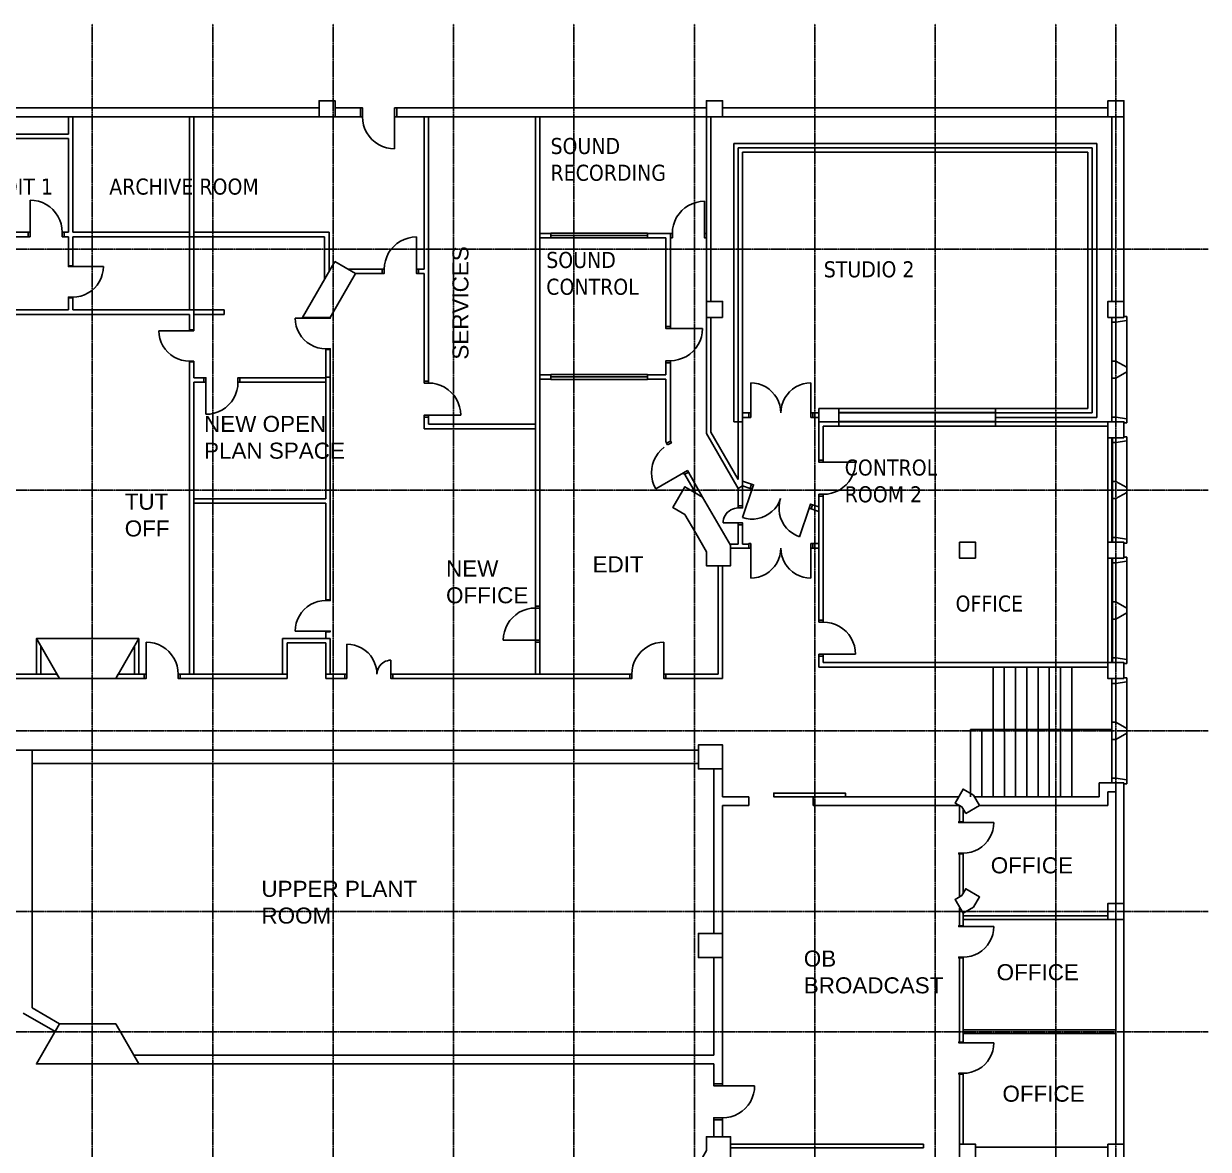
# Model space of a CAD drawing. Header units: millimetres. Extents: x -63457 to 85267, y -25390 to 67826.
# Drawn here: x 55759 to 85267, y 30848 to 58896 of the extents above; entities that cross this region are included whole.
import ezdxf

# ---------------------------------------------------------------- set-up
doc = ezdxf.new("R2010")
doc.units = ezdxf.units.MM
doc.linetypes.add('PCENTRE', pattern=[50.8, 31.75, -6.35, 6.35, -6.35])
for name, color, linetype in [('Boundaries_and_building_grids', 140, 'Continuous'), ('BRICK_WALLS_P4', 1, 'Continuous'), ('COLUMNS_P5', 5, 'Continuous'), ('DR', 8, 'Continuous'), ('LIFTS AND STAIRS', 8, 'Continuous'), ('TEXT', 2, 'Continuous'), ('WA', 6, 'Continuous'), ('WA_EXT', 7, 'Continuous'), ('WN', 4, 'Continuous')]:
    doc.layers.add(name, color=color, linetype=linetype)
doc.styles.add('arial', font='arial.ttf')
doc.styles.add('Arial1', font='arial.ttf')
doc.styles.add('C', font='tahoma.ttf')

msp = doc.modelspace()

# ---------------------------------------------------------------- linework, layer by layer
at = {"layer": 'Boundaries_and_building_grids', "color": 140, "linetype": 'PCENTRE', "lineweight": -3}
for p, q in [((57467, 16476), (57467, 58896)), ((60467, 16476), (60467, 58896)), ((63467, 16476), (63467, 58896)), ((66467, 16476), (66467, 58896)), ((69467, 16476), (69467, 58896)), ((72467, 16476), (72467, 58896)), ((75467, 16476), (75467, 58896)), ((78467, 16476), (78467, 58896)), ((81467, 16476), (81467, 58896)), ((82967, 16476), (82967, 58896)), ((-52891, 53276), (85267, 53276)), ((-52891, 47276), (85267, 47276)), ((-52891, 41276), (85267, 41276)), ((-52891, 36776), (85267, 36776)), ((-52891, 33776), (85267, 33776))]:
    msp.add_line(p, q, dxfattribs=at)
at = {"layer": 'BRICK_WALLS_P4', "linetype": 'Continuous'}
for p, q in [((72767, 51976), (72767, 56796)), ((68505, 42686), (68505, 56576)), ((68615, 42686), (68615, 56576)), ((72767, 56576), (72877, 56576)), ((72877, 51976), (72877, 56576)), ((73448, 55910), (73448, 48976)), ((82487, 55910), (73448, 55910)), ((73558, 55800), (82377, 55800)), ((73558, 55800), (73558, 48976)), ((82377, 55800), (82377, 49196)), ((82487, 55910), (82487, 49086)), ((72767, 51976), (72877, 51976)), ((72767, 51576), (72877, 51576)), ((72767, 51576), (72767, 48685)), ((72877, 51576), (72877, 48714)), ((82377, 49196), (79967, 49196)), ((82487, 49086), (79967, 49086)), ((73558, 47536), (72877, 48714)), ((73668, 48976), (73448, 48976)), ((73558, 48976), (73558, 47536)), ((73668, 48976), (73668, 47379)), ((75567, 48976), (75567, 48019)), ((76068, 48976), (75567, 48976)), ((75677, 48866), (75677, 48019)), ((76068, 48866), (75677, 48866)), ((76068, 48976), (76068, 48866)), ((82767, 48976), (79967, 48976)), ((82767, 48866), (79967, 48866)), ((82767, 48866), (82767, 48976)), ((73558, 47316), (72767, 48685)), ((75677, 48019), (75567, 48019)), ((73558, 47316), (73668, 47379)), ((75677, 47119), (75567, 47119)), ((75567, 47119), (75567, 44035)), ((75677, 44035), (75677, 47119)), ((73057, 45388), (73167, 45388)), ((73057, 42686), (73057, 45388)), ((73167, 42576), (73167, 45388)), ((68505, 44386), (68615, 44386)), ((75567, 44035), (75677, 44035)), ((62210, 43576), (63394, 43576)), ((62210, 43576), (62210, 42686)), ((62320, 43466), (62320, 42686)), ((62320, 43466), (63284, 43466)), ((63284, 43466), (63284, 42686)), ((68505, 43486), (68615, 43486)), ((75567, 43135), (75677, 43135)), ((75677, 43135), (75567, 43135)), ((75567, 43135), (75567, 42866)), ((75677, 43135), (75677, 42976)), ((82767, 42866), (75567, 42866)), ((82767, 42976), (75677, 42976)), ((82767, 42866), (82767, 42976)), ((48667, 42686), (56589, 42686)), ((48667, 42576), (56653, 42576)), ((56653, 42576), (56589, 42686)), ((58052, 42576), (58115, 42686)), ((58052, 42576), (58760, 42576)), ((58115, 42686), (58760, 42686)), ((58760, 42576), (58760, 42686)), ((59660, 42576), (59660, 42686)), ((59660, 42686), (62320, 42686)), ((59660, 42576), (62320, 42576)), ((62320, 42686), (62320, 42576)), ((63284, 42686), (63284, 42576)), ((63284, 42686), (63758, 42686)), ((63284, 42576), (63758, 42576)), ((63758, 42576), (63758, 42686)), ((64958, 42686), (70857, 42686)), ((64958, 42576), (64958, 42686)), ((64958, 42576), (70857, 42576)), ((70857, 42686), (70857, 42576)), ((71757, 42686), (73057, 42686)), ((71757, 42686), (71757, 42576)), ((71757, 42576), (73167, 42576)), ((55967, 40791), (55084, 40791)), ((72567, 40791), (55967, 40791)), ((55967, 34372), (55967, 40791)), ((72567, 40461), (55967, 40461)), ((72947, 40326), (73167, 40326)), ((72947, 40326), (72947, 36226)), ((73167, 40326), (73167, 39633)), ((82967, 39976), (82547, 39976)), ((82547, 39633), (82547, 39976)), ((82967, 39756), (82967, 39976)), ((73826, 39633), (73167, 39633)), ((73826, 39413), (73826, 39633)), ((79049, 39633), (75426, 39633)), ((75426, 39413), (75426, 39633)), ((79049, 39633), (78958, 39477)), ((79418, 39672), (79569, 39413)), ((79441, 39633), (82547, 39633)), ((82967, 39756), (82767, 39756)), ((82767, 39413), (82767, 39756)), ((73167, 39413), (73167, 36226)), ((73826, 39413), (73167, 39413)), ((79068, 39413), (75426, 39413)), ((79126, 39379), (78958, 39477)), ((79569, 39413), (82767, 39413)), ((72947, 36226), (73167, 36226)), ((72947, 35626), (73167, 35626)), ((72947, 35626), (72947, 33196)), ((73167, 35626), (73167, 32484)), ((55747, 34245), (56543, 33785)), ((55967, 34372), (56653, 33976)), ((56543, 33785), (56653, 33976)), ((58629, 32976), (58502, 33196)), ((58502, 33196), (72947, 33196)), ((58629, 32976), (72947, 32976)), ((72947, 32976), (72947, 32484)), ((73167, 32484), (72947, 32484)), ((73167, 31584), (72947, 31584)), ((72947, 31584), (72947, 31163)), ((73167, 31584), (73167, 31163)), ((72947, 31163), (73167, 31163))]:
    msp.add_line(p, q, dxfattribs=at)
at = {"layer": 'BRICK_WALLS_P4'}
for p, q in [((63284, 43763), (63284, 43576)), ((63394, 43576), (63394, 42686))]:
    msp.add_line(p, q, dxfattribs=at)
at = {"layer": 'COLUMNS_P5', "linetype": 'Continuous'}
for points in [[(63517, 56576), (63117, 56576), (63117, 56976), (63517, 56976), (63517, 56576)], [(73167, 56576), (72767, 56576), (72767, 56976), (73167, 56976), (73167, 56576)], [(83167, 56576), (82767, 56576), (82767, 56976), (83167, 56976), (83167, 56576)], [(73167, 51576), (72767, 51576), (72767, 51976), (73167, 51976), (73167, 51576)], [(83167, 51576), (82767, 51576), (82767, 51976), (83167, 51976), (83167, 51576)], [(83167, 48576), (82767, 48576), (82767, 48976), (83167, 48976), (83167, 48576)], [(79472, 45576), (79072, 45576), (79072, 45976), (79472, 45976), (79472, 45576)], [(83167, 45576), (82767, 45576), (82767, 45976), (83167, 45976), (83167, 45576)], [(83167, 42576), (82767, 42576), (82767, 42976), (83167, 42976), (83167, 42576)], [(73167, 40326), (72567, 40326), (72567, 40926), (73167, 40926), (73167, 40326)], [(83167, 36576), (82767, 36576), (82767, 36976), (83167, 36976), (83167, 36576)], [(73167, 36226), (72567, 36226), (72567, 35626), (73167, 35626), (73167, 36226)], [(79472, 30576), (79072, 30576), (79072, 30976), (79472, 30976), (79472, 30576)], [(83167, 30576), (82767, 30576), (82767, 30976), (83167, 30976), (83167, 30576)]]:
    msp.add_lwpolyline(points, dxfattribs=at)
at = {"layer": 'COLUMNS_P5', "linetype": 'Continuous', "lineweight": -3}
for points in [[(63507, 52972), (62701, 51576), (63394, 51576), (64027, 52672)], [(72672, 47102), (72230, 47357), (71931, 46838), (72232, 46663), (72500, 46200), (72767, 45737), (72767, 45388), (73367, 45388), (73367, 45898), (73020, 46500), (72672, 47102)], [(58629, 43576), (56075, 43576), (56653, 42576), (58052, 42576)], [(79224, 39212), (79569, 39413), (79418, 39672), (79159, 39823), (78958, 39477), (79126, 39379)], [(79159, 36729), (78958, 37075), (79126, 37172), (79224, 37340), (79569, 37138), (79418, 36879)], [(58052, 33976), (58629, 32976), (56075, 32976), (56653, 33976)], [(72232, 29888), (71931, 29714), (72230, 29194), (72672, 29449), (73020, 30051), (73367, 30653), (73367, 31163), (72767, 31163), (72767, 30815), (72500, 30351)]]:
    msp.add_lwpolyline(points, close=True, dxfattribs=at)
at = {"layer": 'DR'}
for p, q in [((64207, 56471), (64200, 56576)), ((64227, 56369), (64207, 56471)), ((64261, 56270), (64227, 56369)), ((64307, 56176), (64261, 56270)), ((64365, 56089), (64307, 56176)), ((64434, 56010), (64365, 56089)), ((64513, 55941), (64434, 56010)), ((64600, 55883), (64513, 55941)), ((64694, 55837), (64600, 55883)), ((64793, 55803), (64694, 55837)), ((64896, 55783), (64793, 55803)), ((65000, 55776), (64896, 55783)), ((55920, 54498), (56024, 54491)), ((56024, 54491), (56127, 54470)), ((56127, 54470), (56226, 54437)), ((56226, 54437), (56320, 54391)), ((56320, 54391), (56407, 54332)), ((56407, 54332), (56486, 54263)), ((72152, 54237), (72230, 54306)), ((72230, 54306), (72317, 54364)), ((72317, 54364), (72411, 54410)), ((72411, 54410), (72510, 54444)), ((72510, 54444), (72613, 54464)), ((72613, 54464), (72717, 54471)), ((56486, 54263), (56555, 54185)), ((56555, 54185), (56613, 54098)), ((56613, 54098), (56659, 54004)), ((56659, 54004), (56693, 53905)), ((71978, 53977), (72024, 54071)), ((72024, 54071), (72083, 54158)), ((72083, 54158), (72152, 54237)), ((56693, 53905), (56713, 53802)), ((56713, 53802), (56720, 53698)), ((71917, 53671), (71924, 53776)), ((71924, 53776), (71944, 53878)), ((71944, 53878), (71978, 53977)), ((64976, 53347), (65055, 53416)), ((65055, 53416), (65142, 53474)), ((65142, 53474), (65235, 53521)), ((65235, 53521), (65334, 53554)), ((65334, 53554), (65437, 53575)), ((65437, 53575), (65542, 53582)), ((64802, 53088), (64849, 53182)), ((64849, 53182), (64907, 53269)), ((64907, 53269), (64976, 53347)), ((57744, 52844), (57738, 52745)), ((64742, 52782), (64748, 52886)), ((64748, 52886), (64769, 52989)), ((64769, 52989), (64802, 53088)), ((57686, 52553), (57642, 52464)), ((57718, 52647), (57686, 52553)), ((57738, 52745), (57718, 52647)), ((57447, 52241), (57364, 52186)), ((57522, 52306), (57447, 52241)), ((57587, 52381), (57522, 52306)), ((57642, 52464), (57587, 52381)), ((57083, 52090), (56984, 52084)), ((57181, 52110), (57083, 52090)), ((57275, 52142), (57181, 52110)), ((57364, 52186), (57275, 52142)), ((60757, 51762), (60757, 51647)), ((63284, 51556), (62524, 51556)), ((62524, 51556), (62531, 51457)), ((62531, 51457), (62550, 51359)), ((62550, 51359), (62582, 51265)), ((63389, 51576), (63284, 51576)), ((59134, 51147), (59127, 51246)), ((59153, 51049), (59134, 51147)), ((59185, 50955), (59153, 51049)), ((62582, 51265), (62626, 51176)), ((62626, 51176), (62681, 51093)), ((62681, 51093), (62747, 51018)), ((72606, 50993), (72640, 51092)), ((72640, 51092), (72660, 51195)), ((72660, 51195), (72667, 51299)), ((59229, 50866), (59185, 50955)), ((59284, 50783), (59229, 50866)), ((59350, 50708), (59284, 50783)), ((62747, 51018), (62822, 50953)), ((62822, 50953), (62904, 50898)), ((62904, 50898), (62993, 50854)), ((62993, 50854), (63088, 50822)), ((63088, 50822), (63185, 50802)), ((63185, 50802), (63284, 50796)), ((63389, 50776), (63284, 50776)), ((72433, 50734), (72502, 50812)), ((72502, 50812), (72560, 50899)), ((72560, 50899), (72606, 50993)), ((59425, 50643), (59350, 50708)), ((59507, 50588), (59425, 50643)), ((59596, 50544), (59507, 50588)), ((59690, 50512), (59596, 50544)), ((59788, 50492), (59690, 50512)), ((59887, 50486), (59788, 50492)), ((71867, 50499), (71972, 50506)), ((71972, 50506), (72074, 50527)), ((72074, 50527), (72173, 50560)), ((72173, 50560), (72267, 50607)), ((72267, 50607), (72354, 50665)), ((72354, 50665), (72433, 50734)), ((60247, 49962), (60247, 50072)), ((60297, 49962), (60297, 49162)), ((61097, 49962), (61090, 49857)), ((61147, 49962), (61147, 50072)), ((65845, 49942), (65950, 49935)), ((65950, 49935), (66052, 49915)), ((66052, 49915), (66151, 49881)), ((66151, 49881), (66245, 49835)), ((73868, 49946), (73966, 49939)), ((73966, 49939), (74062, 49920)), ((74062, 49920), (74155, 49889)), ((74155, 49889), (74243, 49845)), ((74993, 49845), (75081, 49889)), ((75081, 49889), (75174, 49920)), ((75174, 49920), (75270, 49939)), ((75270, 49939), (75368, 49946)), ((61036, 49656), (60990, 49562)), ((61070, 49755), (61036, 49656)), ((61090, 49857), (61070, 49755)), ((66245, 49835), (66332, 49776)), ((66332, 49776), (66411, 49707)), ((66411, 49707), (66480, 49629)), ((66480, 49629), (66538, 49542)), ((74243, 49845), (74325, 49791)), ((74325, 49791), (74399, 49726)), ((74399, 49726), (74463, 49652)), ((74463, 49652), (74518, 49571)), ((74719, 49571), (74773, 49652)), ((74773, 49652), (74838, 49726)), ((74838, 49726), (74912, 49791)), ((74912, 49791), (74993, 49845)), ((60784, 49327), (60697, 49269)), ((60863, 49396), (60784, 49327)), ((60932, 49475), (60863, 49396)), ((60990, 49562), (60932, 49475)), ((66538, 49542), (66584, 49448)), ((66584, 49448), (66618, 49349)), ((66618, 49349), (66638, 49246)), ((74518, 49571), (74561, 49483)), ((74561, 49483), (74593, 49390)), ((74593, 49390), (74612, 49294)), ((74612, 49294), (74618, 49196)), ((74618, 49196), (74625, 49294)), ((74625, 49294), (74644, 49390)), ((74644, 49390), (74675, 49483)), ((74675, 49483), (74719, 49571)), ((60402, 49169), (60297, 49162)), ((60504, 49189), (60402, 49169)), ((60603, 49223), (60504, 49189)), ((60697, 49269), (60603, 49223)), ((66638, 49246), (66645, 49142)), ((71504, 48105), (71458, 48012)), ((71562, 48192), (71504, 48105)), ((71631, 48271), (71562, 48192)), ((71710, 48340), (71631, 48271)), ((71404, 47810), (71397, 47705)), ((71424, 47912), (71404, 47810)), ((71458, 48012), (71424, 47912)), ((76470, 47865), (76450, 47762)), ((76477, 47969), (76470, 47865)), ((71397, 47705), (71404, 47601)), ((71404, 47601), (71424, 47498)), ((76370, 47569), (76312, 47482)), ((76416, 47663), (76370, 47569)), ((76450, 47762), (76416, 47663)), ((71424, 47498), (71458, 47399)), ((71458, 47399), (71504, 47305)), ((75983, 47230), (75884, 47196)), ((76077, 47276), (75983, 47230)), ((76164, 47335), (76077, 47276)), ((76243, 47404), (76164, 47335)), ((76312, 47482), (76243, 47404)), ((74576, 46971), (74527, 46886)), ((74614, 47062), (74576, 46971)), ((74576, 46870), (74589, 46967)), ((74589, 46967), (74614, 47062)), ((75782, 47176), (75677, 47169)), ((75884, 47196), (75782, 47176)), ((73211, 46599), (73233, 46643)), ((73233, 46643), (73260, 46684)), ((73260, 46684), (73293, 46721)), ((73293, 46721), (73329, 46753)), ((73329, 46753), (73370, 46780)), ((73370, 46780), (73414, 46802)), ((73414, 46802), (73461, 46818)), ((73461, 46818), (73509, 46827)), ((73509, 46827), (73558, 46830)), ((74236, 46630), (74145, 46592)), ((74321, 46679), (74236, 46630)), ((74398, 46739), (74321, 46679)), ((74468, 46808), (74398, 46739)), ((74527, 46886), (74468, 46808)), ((74576, 46771), (74576, 46870)), ((74589, 46674), (74576, 46771)), ((74614, 46579), (74589, 46674)), ((73183, 46455), (73186, 46504)), ((73186, 46504), (73195, 46552)), ((73195, 46552), (73211, 46599)), ((73758, 46567), (73663, 46592)), ((73855, 46554), (73758, 46567)), ((73953, 46554), (73855, 46554)), ((74050, 46567), (73953, 46554)), ((74145, 46592), (74050, 46567)), ((74652, 46489), (74614, 46579)), ((74701, 46404), (74652, 46489)), ((74761, 46326), (74701, 46404)), ((74830, 46257), (74761, 46326)), ((74908, 46197), (74830, 46257)), ((74993, 46148), (74908, 46197)), ((75083, 46111), (74993, 46148)), ((74618, 45831), (74612, 45733)), ((74618, 45831), (74625, 45733)), ((74518, 45456), (74463, 45374)), ((74561, 45544), (74518, 45456)), ((74593, 45637), (74561, 45544)), ((74612, 45733), (74593, 45637)), ((74625, 45733), (74644, 45637)), ((74644, 45637), (74675, 45544)), ((74675, 45544), (74719, 45456)), ((74719, 45456), (74773, 45374)), ((74243, 45181), (74155, 45138)), ((74325, 45236), (74243, 45181)), ((74399, 45300), (74325, 45236)), ((74463, 45374), (74399, 45300)), ((74773, 45374), (74838, 45300)), ((74838, 45300), (74912, 45236)), ((74912, 45236), (74993, 45181)), ((74993, 45181), (75081, 45138)), ((73966, 45087), (73868, 45081)), ((74062, 45106), (73966, 45087)), ((74155, 45138), (74062, 45106)), ((75081, 45138), (75174, 45106)), ((75174, 45106), (75270, 45087)), ((75270, 45087), (75368, 45081)), ((62681, 44226), (62747, 44301)), ((62747, 44301), (62822, 44366)), ((62822, 44366), (62904, 44421)), ((62904, 44421), (62993, 44465)), ((62993, 44465), (63088, 44497)), ((63088, 44497), (63185, 44517)), ((63185, 44517), (63284, 44523)), ((63389, 44543), (63284, 44543)), ((68105, 44229), (68199, 44275)), ((68199, 44275), (68298, 44308)), ((68298, 44308), (68401, 44329)), ((68401, 44329), (68505, 44336)), ((62550, 43960), (62582, 44054)), ((62582, 44054), (62626, 44143)), ((62626, 44143), (62681, 44226)), ((67812, 43936), (67871, 44023)), ((67871, 44023), (67940, 44101)), ((67940, 44101), (68018, 44170)), ((68018, 44170), (68105, 44229)), ((75677, 43985), (75782, 43978)), ((75782, 43978), (75884, 43957)), ((62524, 43763), (62531, 43862)), ((63284, 43763), (62524, 43763)), ((62531, 43862), (62550, 43960)), ((63389, 43743), (63284, 43743)), ((67712, 43640), (67732, 43743)), ((67732, 43743), (67766, 43842)), ((67766, 43842), (67812, 43936)), ((75884, 43957), (75983, 43924)), ((75983, 43924), (76077, 43877)), ((76077, 43877), (76164, 43819)), ((76164, 43819), (76243, 43750)), ((76243, 43750), (76312, 43672)), ((76312, 43672), (76370, 43585)), ((58810, 43486), (58914, 43479)), ((58914, 43479), (59017, 43458)), ((59017, 43458), (59116, 43425)), ((59116, 43425), (59210, 43379)), ((59210, 43379), (59297, 43320)), ((63808, 43436), (63906, 43429)), ((63906, 43429), (64002, 43410)), ((64002, 43410), (64095, 43379)), ((64095, 43379), (64183, 43335)), ((67705, 43536), (67712, 43640)), ((71307, 43379), (71220, 43320)), ((71401, 43425), (71307, 43379)), ((71500, 43458), (71401, 43425)), ((71603, 43479), (71500, 43458)), ((71707, 43486), (71603, 43479)), ((76370, 43585), (76416, 43491)), ((76416, 43491), (76450, 43392)), ((76450, 43392), (76470, 43289)), ((59297, 43320), (59376, 43251)), ((59376, 43251), (59445, 43173)), ((59445, 43173), (59503, 43086)), ((59503, 43086), (59549, 42992)), ((64183, 43335), (64265, 43281)), ((64265, 43281), (64339, 43216)), ((64339, 43216), (64403, 43142)), ((64403, 43142), (64458, 43061)), ((71014, 43086), (70968, 42992)), ((71073, 43173), (71014, 43086)), ((71142, 43251), (71073, 43173)), ((71220, 43320), (71142, 43251)), ((76470, 43289), (76477, 43185)), ((59549, 42992), (59583, 42893)), ((59583, 42893), (59603, 42790)), ((59603, 42790), (59610, 42686)), ((64458, 43061), (64501, 42973)), ((64501, 42973), (64533, 42880)), ((64533, 42880), (64552, 42784)), ((64570, 42776), (64585, 42820)), ((64585, 42820), (64605, 42861)), ((64605, 42861), (64631, 42899)), ((64631, 42899), (64661, 42933)), ((64661, 42933), (64695, 42963)), ((64695, 42963), (64733, 42989)), ((64733, 42989), (64774, 43009)), ((64774, 43009), (64818, 43024)), ((64818, 43024), (64863, 43033)), ((64863, 43033), (64908, 43036)), ((70914, 42790), (70907, 42686)), ((70934, 42893), (70914, 42790)), ((70968, 42992), (70934, 42893)), ((64552, 42784), (64558, 42686)), ((64558, 42686), (64561, 42731)), ((64561, 42731), (64570, 42776)), ((79922, 38990), (79916, 38890)), ((79864, 38699), (79820, 38610)), ((79896, 38793), (79864, 38699)), ((79916, 38890), (79896, 38793)), ((79625, 38387), (79542, 38331)), ((79700, 38452), (79625, 38387)), ((79765, 38527), (79700, 38452)), ((79820, 38610), (79765, 38527)), ((79261, 38236), (79162, 38230)), ((79359, 38256), (79261, 38236)), ((79453, 38288), (79359, 38256)), ((79542, 38331), (79453, 38288)), ((79916, 36298), (79896, 36201)), ((79922, 36397), (79916, 36298)), ((79820, 36017), (79765, 35935)), ((79864, 36107), (79820, 36017)), ((79896, 36201), (79864, 36107)), ((79542, 35739), (79453, 35695)), ((79625, 35794), (79542, 35739)), ((79700, 35860), (79625, 35794)), ((79765, 35935), (79700, 35860)), ((79261, 35644), (79162, 35637)), ((79359, 35663), (79261, 35644)), ((79453, 35695), (79359, 35663)), ((79916, 33403), (79896, 33305)), ((79922, 33502), (79916, 33403)), ((79820, 33122), (79765, 33040)), ((79864, 33211), (79820, 33122)), ((79896, 33305), (79864, 33211)), ((79359, 32768), (79261, 32749)), ((79453, 32800), (79359, 32768)), ((79542, 32844), (79453, 32800)), ((79625, 32899), (79542, 32844)), ((79700, 32965), (79625, 32899)), ((79765, 33040), (79700, 32965)), ((79261, 32749), (79162, 32742)), ((73940, 32227), (73906, 32128)), ((73960, 32329), (73940, 32227)), ((73967, 32434), (73960, 32329)), ((73802, 31947), (73733, 31868)), ((73860, 32034), (73802, 31947)), ((73906, 32128), (73860, 32034)), ((73272, 31641), (73167, 31634)), ((73374, 31661), (73272, 31641)), ((73473, 31695), (73374, 31661)), ((73567, 31741), (73473, 31695)), ((73654, 31799), (73567, 31741)), ((73733, 31868), (73654, 31799))]:
    msp.add_line(p, q, dxfattribs=at)
at = {"layer": 'DR', "linetype": 'Continuous'}
for p, q in [((65000, 56576), (65000, 55776)), ((55920, 53698), (55920, 54498)), ((72717, 53671), (72717, 54471)), ((55870, 53588), (55870, 53698)), ((56770, 53588), (56770, 53698)), ((65542, 52782), (65542, 53582)), ((56984, 52844), (57744, 52844)), ((59887, 51246), (59127, 51246)), ((71867, 51299), (72667, 51299)), ((73868, 49196), (73868, 49946)), ((75368, 49946), (75368, 49196)), ((65845, 49142), (66645, 49142)), ((75677, 47969), (76477, 47969)), ((72197, 47705), (71504, 47305)), ((73904, 47302), (73663, 46592)), ((75083, 46111), (75324, 46821)), ((73558, 46455), (73183, 46455)), ((73868, 45831), (73868, 45081)), ((75368, 45831), (75368, 45081)), ((58810, 42686), (58810, 43486)), ((63808, 42686), (63808, 43436)), ((68505, 43536), (67705, 43536)), ((71707, 42686), (71707, 43486)), ((75677, 43185), (76477, 43185)), ((64908, 43036), (64908, 42686)), ((79162, 38990), (79922, 38990)), ((79162, 36397), (79922, 36397)), ((79162, 33502), (79922, 33502)), ((73167, 32434), (73967, 32434))]:
    msp.add_line(p, q, dxfattribs=at)
for points in [[(64200, 56576), (64150, 56576), (64150, 56796), (64200, 56796), (64200, 56576)], [(65050, 56576), (65000, 56576), (65000, 56796), (65050, 56796), (65050, 56576)], [(55870, 53698), (55920, 53698), (55920, 53588), (55870, 53588), (55870, 53698)], [(56720, 53698), (56770, 53698), (56770, 53588), (56720, 53588), (56720, 53698)], [(71917, 53671), (71867, 53671), (71867, 53561), (71917, 53561), (71917, 53671)], [(72767, 53671), (72717, 53671), (72717, 53561), (72767, 53561), (72767, 53671)], [(56984, 52864), (56984, 52844), (56874, 52844), (56874, 52864), (56984, 52864)], [(64742, 52782), (64692, 52782), (64692, 52672), (64742, 52672), (64742, 52782)], [(65592, 52782), (65542, 52782), (65542, 52672), (65592, 52672), (65592, 52782)], [(56984, 52084), (56984, 52064), (56874, 52064), (56874, 52084), (56984, 52084)], [(71867, 51349), (71867, 51299), (71757, 51299), (71757, 51349), (71867, 51349)], [(59887, 51266), (59887, 51246), (59997, 51246), (59997, 51266), (59887, 51266)], [(59887, 50486), (59887, 50466), (59997, 50466), (59997, 50486), (59887, 50486)], [(71867, 50499), (71867, 50449), (71757, 50449), (71757, 50499), (71867, 50499)], [(65845, 49942), (65845, 49992), (65735, 49992), (65735, 49942), (65845, 49942)], [(65845, 49092), (65845, 49142), (65735, 49142), (65735, 49092), (65845, 49092)], [(73868, 49086), (73868, 49196), (73818, 49196), (73818, 49086), (73868, 49086)], [(75418, 49086), (75418, 49196), (75368, 49196), (75368, 49086), (75418, 49086)], [(71797, 48398), (71772, 48441), (71867, 48496), (71892, 48453), (71797, 48398)], [(75677, 48019), (75677, 47969), (75567, 47969), (75567, 48019), (75677, 48019)], [(72222, 47662), (72197, 47705), (72292, 47760), (72317, 47717), (72222, 47662)], [(73904, 47302), (73939, 47407), (73892, 47423), (73856, 47318), (73904, 47302)], [(75372, 46805), (75407, 46909), (75360, 46925), (75324, 46821), (75372, 46805)], [(75677, 47169), (75677, 47119), (75567, 47119), (75567, 47169), (75677, 47169)], [(73558, 46880), (73668, 46880), (73668, 46830), (73558, 46830), (73558, 46880)], [(73558, 46455), (73668, 46455), (73668, 46405), (73558, 46405), (73558, 46455)], [(73868, 45831), (73868, 45941), (73818, 45941), (73818, 45831), (73868, 45831)], [(75368, 45831), (75368, 45941), (75418, 45941), (75418, 45831), (75368, 45831)], [(68505, 44336), (68505, 44386), (68615, 44386), (68615, 44336), (68505, 44336)], [(75677, 43985), (75677, 44035), (75567, 44035), (75567, 43985), (75677, 43985)], [(68505, 43486), (68505, 43536), (68615, 43536), (68615, 43486), (68505, 43486)], [(75677, 43135), (75677, 43185), (75567, 43185), (75567, 43135), (75677, 43135)], [(58760, 42686), (58810, 42686), (58810, 42576), (58760, 42576), (58760, 42686)], [(59610, 42686), (59660, 42686), (59660, 42576), (59610, 42576), (59610, 42686)], [(63808, 42576), (63808, 42686), (63758, 42686), (63758, 42576), (63808, 42576)], [(64958, 42576), (64958, 42686), (64908, 42686), (64908, 42576), (64958, 42576)], [(70907, 42686), (70857, 42686), (70857, 42576), (70907, 42576), (70907, 42686)], [(71757, 42686), (71707, 42686), (71707, 42576), (71757, 42576), (71757, 42686)], [(79162, 39010), (79162, 38990), (79052, 38990), (79052, 39010), (79162, 39010)], [(79162, 38230), (79162, 38210), (79052, 38210), (79052, 38230), (79162, 38230)], [(79162, 36417), (79162, 36397), (79052, 36397), (79052, 36417), (79162, 36417)], [(79162, 35637), (79162, 35617), (79052, 35617), (79052, 35637), (79162, 35637)], [(79162, 33522), (79162, 33502), (79052, 33502), (79052, 33522), (79162, 33522)], [(73167, 32484), (73167, 32434), (72947, 32434), (72947, 32484), (73167, 32484)], [(79162, 32742), (79162, 32722), (79052, 32722), (79052, 32742), (79162, 32742)], [(73167, 31634), (73167, 31584), (72947, 31584), (72947, 31634), (73167, 31634)]]:
    msp.add_lwpolyline(points, dxfattribs=at)
at = {"layer": 'DR'}
for points in [[(63284, 51556), (63284, 51576), (63394, 51576), (63394, 51556), (63284, 51556)], [(63284, 50776), (63284, 50796), (63394, 50796), (63394, 50776), (63284, 50776)], [(60247, 49962), (60297, 49962), (60297, 50072), (60247, 50072), (60247, 49962)], [(61097, 49962), (61147, 49962), (61147, 50072), (61097, 50072), (61097, 49962)], [(63284, 44523), (63284, 44543), (63394, 44543), (63394, 44523), (63284, 44523)], [(63284, 43743), (63284, 43763), (63394, 43763), (63394, 43743), (63284, 43743)]]:
    msp.add_lwpolyline(points, dxfattribs=at)
at = {"layer": 'DR', "linetype": 'Continuous', "flags": 128}
msp.add_lwpolyline([(75991, 39633), (74441, 39633), (74441, 39723), (76228, 39723), (76228, 39633)], close=True, dxfattribs=at)
at = {"layer": 'LIFTS AND STAIRS', "linetype": 'Continuous'}
for p, q in [((79907, 39632), (79905, 42865)), ((80187, 39632), (80185, 42865)), ((80467, 39632), (80465, 42865)), ((80747, 39632), (80745, 42865)), ((81027, 39632), (81025, 42865)), ((81307, 39633), (81305, 42865)), ((81587, 39633), (81585, 42866)), ((81867, 39633), (81865, 42866)), ((79347, 39631), (79346, 41309)), ((82866, 41309), (79346, 41309)), ((79627, 39632), (79626, 41309))]:
    msp.add_line(p, q, dxfattribs=at)
at = {"layer": 'WA', "linetype": 'Continuous'}
for p, q in [((56874, 56576), (56874, 56147)), ((56984, 56576), (56984, 53698)), ((59887, 56576), (59887, 51762)), ((59997, 56576), (59997, 51762)), ((65735, 56576), (65735, 52782)), ((65845, 49992), (65845, 56576)), ((48377, 56147), (56874, 56147)), ((54557, 56032), (56874, 56032)), ((56874, 56032), (56874, 53698)), ((73668, 55696), (82267, 55696)), ((73668, 48976), (73668, 55696)), ((82267, 49306), (82267, 55696)), ((55920, 53698), (54557, 53698)), ((55920, 53588), (54557, 53588)), ((55920, 53698), (55920, 53588)), ((56770, 53698), (56874, 53698)), ((56770, 53698), (56770, 53588)), ((56770, 53588), (56874, 53588)), ((56874, 53588), (56874, 52864)), ((59887, 53698), (56984, 53698)), ((63251, 53588), (56984, 53588)), ((56984, 53588), (56984, 52864)), ((63366, 53698), (59997, 53698)), ((63251, 53588), (63251, 52528)), ((63366, 53698), (63366, 52727)), ((68615, 53671), (68894, 53671)), ((68615, 53561), (68894, 53561)), ((68894, 53561), (68894, 53671)), ((71294, 53561), (71294, 53671)), ((71294, 53671), (71867, 53671)), ((71294, 53561), (71757, 53561)), ((71757, 51349), (71757, 53561)), ((71867, 53561), (71867, 53671)), ((71867, 51349), (71867, 53561)), ((56879, 52864), (56984, 52864)), ((64692, 52782), (63836, 52782)), ((64692, 52672), (64027, 52672)), ((64692, 52672), (64692, 52782)), ((65735, 52782), (65542, 52782)), ((65542, 52782), (65542, 52672)), ((65735, 52672), (65542, 52672)), ((65735, 52672), (65735, 49992)), ((56874, 52064), (56874, 51762)), ((56879, 52064), (56984, 52064)), ((56984, 52064), (56984, 51762)), ((56874, 51762), (55567, 51762)), ((59887, 51647), (55567, 51647)), ((59997, 51762), (56984, 51762)), ((59887, 51647), (59887, 51246)), ((59997, 51762), (59997, 51266)), ((71867, 51349), (71757, 51349)), ((59992, 51266), (59887, 51266)), ((59887, 50466), (59887, 50072)), ((59992, 50466), (59887, 50466)), ((59997, 50466), (59997, 50072)), ((71757, 50148), (71757, 50449)), ((71867, 50449), (71757, 50449)), ((71867, 48496), (71867, 50449)), ((59887, 50072), (59887, 46946)), ((59997, 49962), (59997, 42686)), ((65735, 49992), (65845, 49992)), ((68615, 50148), (68894, 50148)), ((68615, 50038), (68894, 50038)), ((68894, 50038), (68894, 50148)), ((71294, 50148), (71757, 50148)), ((71294, 50038), (71294, 50148)), ((71294, 50038), (71757, 50038)), ((71757, 48476), (71757, 50038)), ((75567, 48976), (75567, 49306)), ((76068, 49306), (75567, 49306)), ((76068, 48976), (76068, 49306)), ((79967, 49306), (82267, 49306)), ((65735, 49092), (65845, 49092)), ((65735, 49092), (65735, 48803)), ((65845, 48913), (65845, 49092)), ((73668, 49086), (73668, 49196)), ((73818, 49196), (73668, 49196)), ((73818, 49086), (73668, 49086)), ((73818, 49196), (73818, 49086)), ((75418, 49196), (75418, 49086)), ((75567, 49196), (75418, 49196)), ((75567, 49086), (75418, 49086)), ((75567, 49086), (75567, 49196)), ((65845, 48913), (68505, 48913)), ((71776, 48444), (71757, 48476)), ((71776, 48444), (71757, 48476)), ((71772, 48441), (71867, 48496)), ((72222, 47662), (72317, 47717)), ((72490, 47208), (72226, 47664)), ((72672, 47102), (72317, 47717)), ((73558, 47316), (73558, 46830)), ((73668, 47498), (73892, 47423)), ((73668, 47382), (73856, 47318)), ((73668, 47382), (73668, 47125)), ((73856, 47318), (73892, 47423)), ((59887, 46946), (59887, 45046)), ((73668, 47125), (73668, 46830)), ((75372, 46805), (75407, 46909)), ((75372, 46805), (75567, 46738)), ((75407, 46909), (75567, 46855)), ((73558, 46455), (73558, 45931)), ((73668, 46455), (73668, 45931)), ((73558, 45931), (73349, 45931)), ((73818, 45831), (73367, 45831)), ((73818, 45931), (73668, 45931)), ((73818, 45941), (73818, 45831)), ((75567, 45941), (75418, 45941)), ((75418, 45941), (75418, 45831)), ((75567, 45831), (75418, 45831)), ((59887, 45046), (59887, 42686)), ((56075, 43576), (56075, 42686)), ((56185, 43385), (56185, 42686)), ((58519, 43385), (58519, 42686)), ((58629, 43576), (58629, 42686)), ((79072, 39411), (79072, 39010)), ((79162, 39317), (79162, 39010)), ((79057, 39010), (79162, 39010)), ((79057, 38210), (79162, 38210)), ((79072, 38210), (79072, 37141)), ((79162, 38210), (79162, 37234)), ((79072, 36858), (79072, 36417)), ((79162, 36731), (79162, 36417)), ((82767, 36666), (79162, 36666)), ((79057, 36417), (79162, 36417)), ((82767, 36576), (79162, 36576)), ((79057, 35617), (79162, 35617)), ((79072, 35617), (79072, 33522)), ((79162, 35617), (79162, 33522)), ((82967, 33828), (79162, 33828)), ((82967, 33738), (79162, 33738)), ((79057, 33522), (79162, 33522)), ((79057, 32722), (79162, 32722)), ((79072, 32722), (79072, 30976)), ((79162, 32722), (79162, 30976)), ((73367, 30976), (78172, 30976)), ((73367, 30886), (78172, 30886)), ((78172, 30976), (78172, 30886)), ((82767, 30901), (79472, 30901))]:
    msp.add_line(p, q, dxfattribs=at)
at = {"layer": 'WA'}
for p, q in [((59997, 51762), (60757, 51762)), ((60757, 51647), (59997, 51647)), ((63284, 50776), (63284, 47056)), ((63394, 50776), (63394, 44543)), ((59997, 50072), (60297, 50072)), ((59997, 49962), (60297, 49962)), ((61147, 50072), (63284, 50072)), ((61147, 49962), (63284, 49962)), ((63389, 50085), (63284, 50085)), ((59997, 47056), (63284, 47056)), ((59997, 46946), (63284, 46946)), ((63284, 46946), (63284, 44543))]:
    msp.add_line(p, q, dxfattribs=at)
at = {"layer": 'WA', "linetype": 'Continuous', "flags": 128}
msp.add_lwpolyline([(65735, 48803), (68505, 48803)], dxfattribs=at)
at = {"layer": 'WA_EXT', "linetype": 'Continuous'}
for p, q in [((54667, 56796), (63117, 56796)), ((63117, 56576), (63117, 56796)), ((63517, 56576), (63517, 56796)), ((63517, 56796), (64150, 56796)), ((64150, 56576), (64150, 56796)), ((65050, 56796), (72767, 56796)), ((65050, 56576), (65050, 56796)), ((73167, 56576), (73167, 56796)), ((73167, 56796), (82767, 56796)), ((54667, 56576), (63117, 56576)), ((63517, 56576), (64150, 56576)), ((65050, 56576), (72767, 56576)), ((73167, 56576), (82767, 56576)), ((82867, 51976), (82867, 56576)), ((83167, 51976), (83167, 56576)), ((82967, 39976), (82967, 36976)), ((83167, 39976), (83167, 36976)), ((82967, 36576), (82967, 30976)), ((83167, 36576), (83167, 30976))]:
    msp.add_line(p, q, dxfattribs=at)
at = {"layer": 'WN', "linetype": 'Continuous'}
for p, q in [((68894, 53676), (68894, 53556)), ((68894, 53676), (71294, 53676)), ((68894, 53616), (71294, 53616)), ((68894, 53556), (71294, 53556)), ((71294, 53676), (71294, 53556)), ((82867, 51458), (82866, 50489)), ((82867, 51576), (82867, 51458)), ((82967, 51458), (82867, 51458)), ((82967, 51458), (83237, 51500)), ((82967, 51458), (82967, 50489)), ((83167, 51599), (83237, 51599)), ((83237, 51500), (83235, 50335)), ((83237, 51599), (83237, 51500)), ((82967, 50489), (82866, 50489)), ((82866, 50489), (82866, 50243)), ((83235, 50335), (82967, 50489)), ((82866, 50062), (82866, 50309)), ((83235, 50217), (82967, 50062)), ((83235, 50276), (83235, 50335)), ((83235, 50276), (83235, 50217)), ((83235, 50217), (83237, 49052)), ((68894, 50153), (71294, 50153)), ((68894, 50153), (68894, 50033)), ((68894, 50038), (68894, 50148)), ((68894, 50093), (71294, 50093)), ((68894, 50033), (71294, 50033)), ((71294, 50153), (71294, 50033)), ((71294, 50038), (71294, 50148)), ((82866, 50062), (82867, 49094)), ((82967, 50062), (82866, 50062)), ((82967, 50062), (82967, 49094)), ((76068, 48866), (76068, 49306)), ((76068, 49306), (79967, 49306)), ((79967, 49306), (79967, 48866)), ((76068, 49206), (79967, 49206)), ((76068, 49196), (79967, 49196)), ((79967, 48986), (76068, 48986)), ((82967, 49094), (82867, 49094)), ((82867, 48976), (82867, 49094)), ((82967, 49094), (83237, 49052)), ((83237, 48952), (83237, 49052)), ((76068, 48976), (79967, 48976)), ((79967, 48866), (76068, 48866)), ((83167, 48952), (83237, 48952)), ((82767, 48576), (82877, 48576)), ((82767, 45976), (82767, 48576)), ((82867, 48458), (82866, 47489)), ((82867, 48576), (82867, 48458)), ((82967, 48458), (82867, 48458)), ((82877, 45976), (82877, 48576)), ((82967, 48458), (83237, 48500)), ((82967, 48458), (82967, 47489)), ((83167, 48599), (83237, 48599)), ((83237, 48500), (83235, 47335)), ((83237, 48599), (83237, 48500)), ((82967, 47489), (82866, 47489)), ((82866, 47489), (82866, 47243)), ((82866, 47062), (82866, 47309)), ((83235, 47335), (82967, 47489)), ((83235, 47217), (82967, 47062)), ((83235, 47276), (83235, 47335)), ((83235, 47276), (83235, 47217)), ((83235, 47217), (83237, 46052)), ((82866, 47062), (82867, 46094)), ((82967, 47062), (82866, 47062)), ((82967, 47062), (82967, 46094)), ((82867, 45976), (82867, 46094)), ((82967, 46094), (82867, 46094)), ((82967, 46094), (83237, 46052)), ((83237, 45952), (83237, 46052)), ((82767, 45976), (82877, 45976)), ((83167, 45952), (83237, 45952)), ((82767, 45576), (82877, 45576)), ((82767, 42976), (82767, 45576)), ((82867, 45458), (82866, 44489)), ((82867, 45576), (82867, 45458)), ((82967, 45458), (82867, 45458)), ((82877, 42976), (82877, 45576)), ((82967, 45458), (83237, 45500)), ((82967, 45458), (82967, 44489)), ((83167, 45599), (83237, 45599)), ((83237, 45500), (83235, 44335)), ((83237, 45599), (83237, 45500)), ((82767, 44676), (82767, 44776)), ((82967, 44489), (82866, 44489)), ((82866, 44489), (82866, 44243)), ((82866, 44062), (82866, 44309)), ((83235, 44335), (82967, 44489)), ((83235, 44276), (83235, 44335)), ((83235, 44276), (83235, 44217)), ((82967, 44062), (82866, 44062)), ((82866, 44062), (82867, 43094)), ((83235, 44217), (82967, 44062)), ((82967, 44062), (82967, 43094)), ((83235, 44217), (83237, 43052)), ((82867, 42976), (82867, 43094)), ((82967, 43094), (82867, 43094)), ((82967, 43094), (83237, 43052)), ((82877, 42976), (82767, 42976)), ((83167, 42952), (83237, 42952)), ((83237, 42952), (83237, 43052)), ((82867, 42576), (82867, 42458)), ((82967, 42458), (83237, 42500)), ((83167, 42599), (83237, 42599)), ((83235, 41335), (83237, 42500)), ((83237, 42599), (83237, 42500)), ((82866, 41489), (82867, 42458)), ((82967, 42458), (82867, 42458)), ((82967, 41489), (82967, 42458)), ((82866, 41489), (82866, 41243)), ((82967, 41489), (82866, 41489)), ((83235, 41335), (82967, 41489)), ((83235, 41276), (83235, 41335)), ((82866, 41062), (82866, 41309)), ((82867, 40094), (82866, 41062)), ((82967, 41062), (82866, 41062)), ((83235, 41217), (82967, 41062)), ((82967, 40094), (82967, 41062)), ((83235, 41276), (83235, 41217)), ((83237, 40052), (83235, 41217)), ((82867, 39976), (82867, 40094)), ((82967, 40094), (82867, 40094)), ((82967, 40094), (83237, 40052)), ((82967, 39976), (83167, 39976)), ((83167, 39952), (83237, 39952)), ((83237, 39952), (83237, 40052))]:
    msp.add_line(p, q, dxfattribs=at)

# ---------------------------------------------------------------- texts
at = {"layer": 'TEXT', "linetype": 'Continuous', "style": 'arial'}
msp.add_text('SERVICES', height=400, rotation=90, dxfattribs=at).set_placement((66838, 50525))
at = {"layer": 'TEXT', "linetype": 'Continuous', "style": 'C'}
for s, p in [('STUDIO 2', (75690, 52576)), ('OFFICE', (78972, 44247))]:
    msp.add_text(s, height=400, dxfattribs=at).set_placement(p)
at = {"layer": 'TEXT', "linetype": 'Continuous', "lineweight": -3, "char_height": 400, "attachment_point": 7}
for s, insert, style in [('SOUND\\PRECORDING', (68883, 54974), 'C'), ('SOUND\\PCONTROL', (68776, 52134), 'C'), ('CONTROL\\PROOM 2', (76210, 46962), 'C'), ('TUT\\POFF', (58276, 46113), 'Arial1'), ('EDIT', (69930, 45226), 'Arial1'), ('OFFICE', (79848, 37719), 'Arial1'), ('UPPER PLANT\\PROOM', (61681, 36467), 'Arial1'), ('OB\\PBROADCAST', (75191, 34729), 'Arial1'), ('OFFICE', (79994, 35056), 'Arial1'), ('OFFICE', (80140, 32029), 'Arial1')]:
    msp.add_mtext(s, dxfattribs=dict(at, insert=insert, style=style))
at = {"layer": 'TEXT', "linetype": 'Continuous', "char_height": 400}
for s, width, insert, attachment_point, style in [('EDIT 1', 2873.86, (54949, 55037), 1, 'C'), ('ARCHIVE ROOM', 5245.19, (57891, 55037), 1, 'C'), ('NEW OPEN PLAN SPACE', 3815.38, (60252, 48051), 7, 'Arial1'), ('NEW OFFICE', 2873.86, (66280, 44448), 7, 'Arial1')]:
    msp.add_mtext_dynamic_manual_height_columns(s, width=width, gutter_width=1, heights=[0], dxfattribs=dict(at, insert=insert, attachment_point=attachment_point, style=style))

doc.saveas('drawing.dxf')
